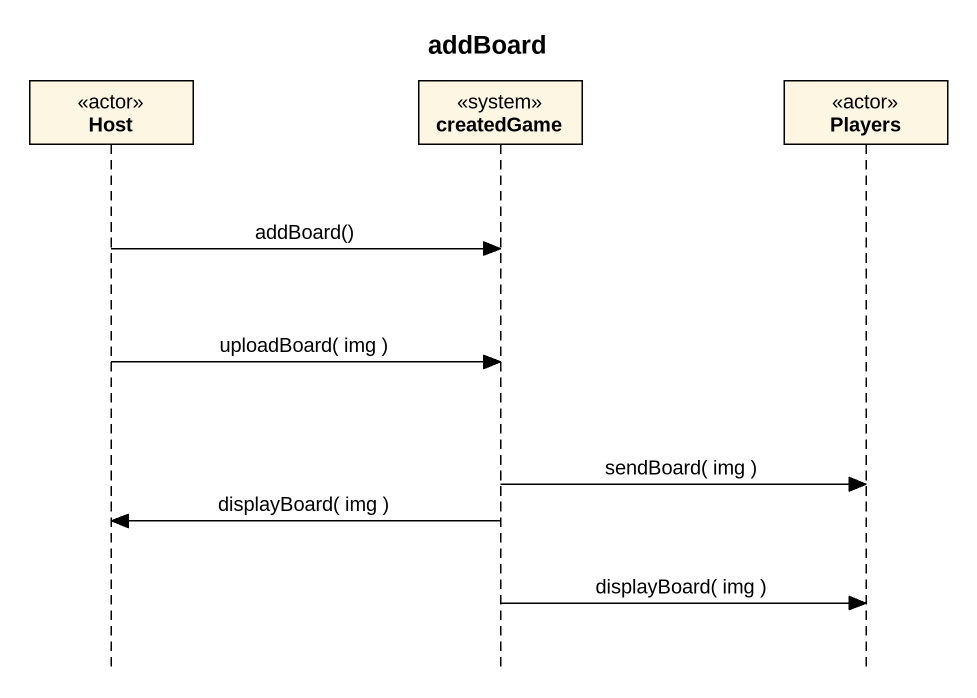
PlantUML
@startuml
title addBoard
hide footbox
participant Host <<actor>>
participant createdGame <<system>>
participant Players <<actor>>

Host -> createdGame : addBoard()
Host -> createdGame : uploadBoard( img )
createdGame -> Players : sendBoard( img )
createdGame -> Host : displayBoard( img )
createdGame -> Players : displayBoard( img )
@enduml
